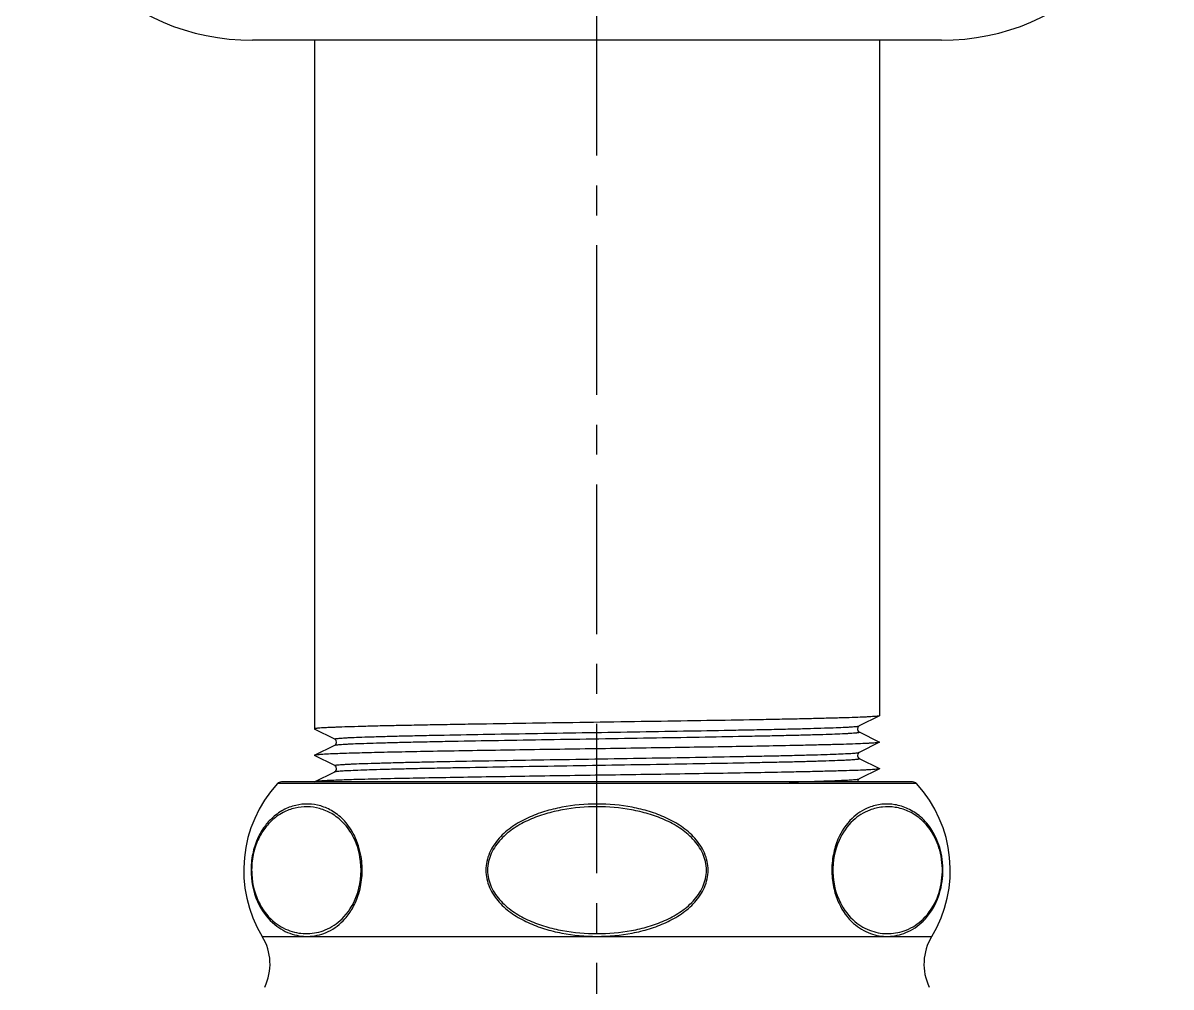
# Model space of a CAD drawing. Header units: millimetres. Extents: x 2792 to 3374, y 618 to 1096.
# Drawn here: x 2800.11 to 2848.86, y 1021.86 to 1062.81 of the extents above; entities that cross this region are included whole.
import ezdxf

# ---------------------------------------------------------------- set-up
doc = ezdxf.new("R2010")
doc.units = ezdxf.units.MM
doc.header["$LTSCALE"] = 0.1
doc.linetypes.add('CENTERX2', pattern=[101.6, 63.5, -12.7, 12.7, -12.7])
doc.layers.add('02___PRT_ALL_AXES', color=7, linetype='Continuous')
doc.layers.add('CENTER', color=1, linetype='CENTERX2')

msp = doc.modelspace()

# ---------------------------------------------------------------- linework, layer by layer
at = {"color": 7, "linetype": 'Continuous'}
for p, q in [((2812.484, 1062.075), (2812.484, 1032.825)), ((2836.484, 1062.075), (2836.484, 1033.388)), ((2836.479, 1033.382), (2835.622, 1032.953)), ((2836.484, 1033.388), (2836.479, 1033.382)), ((2812.484, 1032.826), (2812.484, 1032.825)), ((2813.347, 1032.391), (2812.49, 1032.82)), ((2835.622, 1032.697), (2836.479, 1032.268)), ((2812.49, 1031.705), (2813.347, 1032.134)), ((2836.479, 1032.257), (2835.622, 1031.828)), ((2836.479, 1032.268), (2836.484, 1032.263)), ((2836.484, 1032.263), (2836.479, 1032.257)), ((2812.49, 1031.705), (2812.484, 1031.7)), ((2812.484, 1031.7), (2812.49, 1031.695)), ((2813.347, 1031.266), (2812.49, 1031.695)), ((2835.622, 1031.572), (2836.479, 1031.143)), ((2836.479, 1031.132), (2835.622, 1030.703)), ((2836.479, 1031.143), (2836.484, 1031.138)), ((2836.484, 1031.138), (2836.479, 1031.132)), ((2837.887, 1030.575), (2811.082, 1030.575)), ((2812.49, 1030.58), (2813.347, 1031.009)), ((2838.052, 1030.502), (2810.916, 1030.502)), ((2810.274, 1024.003), (2838.695, 1024.003))]:
    msp.add_line(p, q, dxfattribs=at)
for points in [[(2835.622, 1032.953), (2835.605, 1032.943), (2835.564, 1032.897), (2835.546, 1032.807), (2835.58, 1032.731), (2835.613, 1032.702), (2835.622, 1032.697)], [(2813.347, 1032.134), (2813.356, 1032.139), (2813.389, 1032.169), (2813.423, 1032.245), (2813.404, 1032.334), (2813.364, 1032.38), (2813.347, 1032.391)], [(2835.622, 1031.828), (2835.605, 1031.818), (2835.564, 1031.772), (2835.546, 1031.682), (2835.58, 1031.606), (2835.613, 1031.577), (2835.622, 1031.572)], [(2813.347, 1031.009), (2813.356, 1031.014), (2813.389, 1031.044), (2813.423, 1031.12), (2813.404, 1031.209), (2813.364, 1031.255), (2813.347, 1031.266)], [(2835.622, 1030.703), (2835.605, 1030.693), (2835.564, 1030.647), (2835.55, 1030.575)]]:
    msp.add_lwpolyline(points, dxfattribs=at)
for centre, radius, start, end in [((2811.082, 1030.35), 0.225, 90, 137.448), ((2837.887, 1030.35), 0.225, 42.552, 90), ((2808.35, 1022.836), 2.25, 334.3614, 31.2601), ((2840.618, 1022.836), 2.25, 148.7399, 205.6386)]:
    msp.add_arc(centre, radius, start, end, dxfattribs=at)
for points, knots in [([(2836.479, 1033.382), (2836.469, 1033.377), (2836.438, 1033.372), (2836.379, 1033.363), (2836.291, 1033.355), (2836.175, 1033.347), (2836.032, 1033.338), (2835.787, 1033.326), (2835.415, 1033.311), (2834.893, 1033.294), (2834.272, 1033.277), (2833.559, 1033.26), (2832.761, 1033.242), (2831.884, 1033.225), (2830.584, 1033.201), (2828.832, 1033.172), (2826.622, 1033.138), (2824.333, 1033.104), (2822.049, 1033.07), (2820.188, 1033.041), (2818.767, 1033.018), (2817.775, 1033), (2816.846, 1032.983), (2815.99, 1032.966), (2815.213, 1032.949), (2814.524, 1032.931), (2813.928, 1032.914), (2813.494, 1032.899), (2813.197, 1032.887), (2813.014, 1032.879), (2812.858, 1032.87), (2812.729, 1032.862), (2812.628, 1032.853), (2812.561, 1032.846), (2812.522, 1032.84), (2812.503, 1032.835), (2812.491, 1032.832), (2812.485, 1032.828), (2812.484, 1032.826)], [0, 0, 0, 0, 0.001363, 0.003876, 0.00755, 0.01238, 0.018356, 0.025465, 0.043015, 0.064864, 0.09081, 0.120608, 0.153977, 0.190605, 0.230145, 0.316452, 0.409653, 0.506246, 0.602598, 0.695086, 0.738787, 0.780239, 0.819049, 0.854851, 0.88731, 0.916118, 0.941007, 0.961741, 0.97049, 0.978129, 0.984642, 0.990016, 0.994238, 0.9973, 0.998396, 0.999205, 0.999731, 1, 1, 1, 1]), ([(2813.347, 1032.391), (2813.345, 1032.392), (2813.34, 1032.394), (2813.343, 1032.402), (2813.353, 1032.405), (2813.367, 1032.41), (2813.389, 1032.413), (2813.417, 1032.418), (2813.452, 1032.422), (2813.511, 1032.428), (2813.602, 1032.436), (2813.731, 1032.445), (2813.886, 1032.453), (2814.143, 1032.466), (2814.525, 1032.481), (2815.055, 1032.498), (2815.676, 1032.515), (2816.382, 1032.533), (2817.165, 1032.55), (2818.344, 1032.574), (2819.95, 1032.603), (2821.993, 1032.638), (2824.131, 1032.672), (2826.282, 1032.707), (2828.365, 1032.741), (2830.021, 1032.771), (2831.251, 1032.795), (2832.082, 1032.812), (2832.84, 1032.829), (2833.517, 1032.847), (2834.107, 1032.864), (2834.604, 1032.881), (2834.959, 1032.896), (2835.192, 1032.909), (2835.329, 1032.917), (2835.44, 1032.926), (2835.525, 1032.934), (2835.582, 1032.943), (2835.612, 1032.949), (2835.622, 1032.953)], [0, 0, 0, 0, 0.000313, 0.000518, 0.000927, 0.001614, 0.002593, 0.003868, 0.005439, 0.007306, 0.011924, 0.017715, 0.024667, 0.032763, 0.052306, 0.076163, 0.1041, 0.135853, 0.171114, 0.209545, 0.294409, 0.387185, 0.48431, 0.582052, 0.676656, 0.764488, 0.804796, 0.842174, 0.87626, 0.90673, 0.933287, 0.955678, 0.97369, 0.980998, 0.987149, 0.992132, 0.995937, 0.998556, 1, 1, 1, 1]), ([(2813.347, 1032.134), (2813.356, 1032.139), (2813.386, 1032.145), (2813.444, 1032.153), (2813.529, 1032.162), (2813.639, 1032.17), (2813.776, 1032.179), (2814.01, 1032.191), (2814.364, 1032.206), (2814.861, 1032.224), (2815.451, 1032.241), (2816.128, 1032.258), (2816.886, 1032.276), (2817.717, 1032.293), (2818.947, 1032.317), (2820.602, 1032.346), (2822.685, 1032.381), (2824.836, 1032.415), (2826.974, 1032.45), (2829.017, 1032.484), (2830.623, 1032.514), (2831.802, 1032.538), (2832.585, 1032.555), (2833.291, 1032.572), (2833.912, 1032.59), (2834.442, 1032.607), (2834.825, 1032.622), (2835.082, 1032.634), (2835.237, 1032.643), (2835.366, 1032.652), (2835.457, 1032.659), (2835.517, 1032.666), (2835.551, 1032.67), (2835.579, 1032.674), (2835.601, 1032.678), (2835.616, 1032.683), (2835.626, 1032.686), (2835.629, 1032.693), (2835.624, 1032.696), (2835.622, 1032.697)], [0, 0, 0, 0, 0.001443, 0.004061, 0.007864, 0.012845, 0.018995, 0.026301, 0.044308, 0.066696, 0.093247, 0.123712, 0.157793, 0.195165, 0.235468, 0.323289, 0.417885, 0.51562, 0.612741, 0.705517, 0.790385, 0.828819, 0.864084, 0.895843, 0.923787, 0.947651, 0.967203, 0.975304, 0.98226, 0.988056, 0.99268, 0.994549, 0.996123, 0.9974, 0.998381, 0.999072, 0.999483, 0.99969, 1, 1, 1, 1]), ([(2836.479, 1032.257), (2836.469, 1032.252), (2836.439, 1032.247), (2836.38, 1032.238), (2836.293, 1032.23), (2836.18, 1032.222), (2836.039, 1032.213), (2835.798, 1032.201), (2835.431, 1032.186), (2834.917, 1032.17), (2834.305, 1032.153), (2833.603, 1032.136), (2832.172, 1032.105), (2829.889, 1032.064), (2826.718, 1032.014), (2823.912, 1031.973), (2821.643, 1031.939), (2820.006, 1031.913), (2818.463, 1031.888), (2817.045, 1031.862), (2815.783, 1031.837), (2814.84, 1031.815), (2814.182, 1031.797), (2813.768, 1031.784), (2813.409, 1031.771), (2813.109, 1031.759), (2812.867, 1031.746), (2812.704, 1031.735), (2812.604, 1031.726), (2812.552, 1031.719), (2812.515, 1031.713), (2812.496, 1031.709), (2812.49, 1031.705)], [0, 0, 0, 0, 0.001347, 0.003826, 0.007447, 0.012206, 0.018093, 0.025094, 0.042378, 0.063898, 0.089459, 0.118822, 0.151716, 0.268396, 0.404269, 0.54808, 0.619235, 0.687904, 0.752661, 0.812156, 0.86515, 0.910538, 0.930079, 0.947377, 0.962344, 0.974904, 0.984989, 0.992551, 0.995374, 0.997554, 0.999094, 1, 1, 1, 1]), ([(2813.347, 1031.266), (2813.345, 1031.267), (2813.34, 1031.269), (2813.343, 1031.277), (2813.353, 1031.28), (2813.367, 1031.285), (2813.389, 1031.288), (2813.417, 1031.293), (2813.452, 1031.297), (2813.511, 1031.303), (2813.602, 1031.311), (2813.731, 1031.32), (2813.886, 1031.328), (2814.143, 1031.341), (2814.525, 1031.356), (2815.055, 1031.373), (2815.676, 1031.39), (2816.382, 1031.408), (2817.165, 1031.425), (2818.344, 1031.449), (2819.95, 1031.478), (2821.993, 1031.513), (2824.131, 1031.547), (2826.282, 1031.582), (2828.365, 1031.616), (2830.021, 1031.646), (2831.251, 1031.67), (2832.082, 1031.687), (2832.84, 1031.704), (2833.517, 1031.722), (2834.107, 1031.739), (2834.604, 1031.756), (2834.959, 1031.771), (2835.192, 1031.784), (2835.329, 1031.792), (2835.44, 1031.801), (2835.525, 1031.809), (2835.582, 1031.818), (2835.612, 1031.824), (2835.622, 1031.828)], [0, 0, 0, 0, 0.000313, 0.000519, 0.000928, 0.001616, 0.002596, 0.00387, 0.005441, 0.007307, 0.011925, 0.017717, 0.024668, 0.032763, 0.052308, 0.076163, 0.104102, 0.135854, 0.171115, 0.209546, 0.29441, 0.387186, 0.484311, 0.582053, 0.676656, 0.764488, 0.804796, 0.842172, 0.87626, 0.906728, 0.933286, 0.955677, 0.973689, 0.980996, 0.987149, 0.992132, 0.995935, 0.998554, 1, 1, 1, 1]), ([(2813.347, 1031.009), (2813.356, 1031.014), (2813.386, 1031.02), (2813.444, 1031.028), (2813.529, 1031.037), (2813.639, 1031.045), (2813.776, 1031.054), (2814.01, 1031.066), (2814.364, 1031.081), (2814.861, 1031.099), (2815.451, 1031.116), (2816.128, 1031.133), (2816.886, 1031.151), (2817.717, 1031.168), (2818.947, 1031.192), (2820.602, 1031.221), (2822.685, 1031.256), (2824.836, 1031.29), (2826.974, 1031.325), (2829.017, 1031.359), (2830.623, 1031.389), (2831.802, 1031.413), (2832.585, 1031.43), (2833.291, 1031.447), (2833.912, 1031.465), (2834.442, 1031.482), (2834.825, 1031.497), (2835.082, 1031.509), (2835.237, 1031.518), (2835.366, 1031.527), (2835.457, 1031.534), (2835.517, 1031.541), (2835.551, 1031.545), (2835.579, 1031.549), (2835.601, 1031.553), (2835.616, 1031.558), (2835.626, 1031.561), (2835.629, 1031.568), (2835.624, 1031.571), (2835.622, 1031.572)], [0, 0, 0, 0, 0.001444, 0.004063, 0.007864, 0.012845, 0.018997, 0.026302, 0.044309, 0.066696, 0.093249, 0.123712, 0.157794, 0.195166, 0.235469, 0.32329, 0.417884, 0.515619, 0.61274, 0.705516, 0.790383, 0.828818, 0.864083, 0.895841, 0.923786, 0.947648, 0.967202, 0.975302, 0.982258, 0.988055, 0.992678, 0.994547, 0.99612, 0.997397, 0.99838, 0.999071, 0.999483, 0.999689, 1, 1, 1, 1]), ([(2836.479, 1031.132), (2836.469, 1031.127), (2836.439, 1031.122), (2836.38, 1031.113), (2836.293, 1031.105), (2836.18, 1031.097), (2836.039, 1031.088), (2835.798, 1031.076), (2835.431, 1031.061), (2834.917, 1031.045), (2834.305, 1031.028), (2833.603, 1031.011), (2832.172, 1030.98), (2829.889, 1030.939), (2826.718, 1030.889), (2823.911, 1030.848), (2821.643, 1030.814), (2820.006, 1030.788), (2818.463, 1030.763), (2817.045, 1030.737), (2815.783, 1030.712), (2814.839, 1030.69), (2814.182, 1030.672), (2813.768, 1030.659), (2813.409, 1030.646), (2813.109, 1030.634), (2812.867, 1030.621), (2812.704, 1030.61), (2812.604, 1030.601), (2812.552, 1030.594), (2812.515, 1030.588), (2812.496, 1030.584), (2812.49, 1030.58)], [0, 0, 0, 0, 0.001347, 0.003826, 0.007447, 0.012207, 0.018093, 0.025094, 0.042379, 0.063899, 0.089459, 0.118822, 0.151717, 0.268401, 0.404275, 0.548088, 0.619243, 0.687911, 0.752666, 0.81216, 0.865152, 0.91054, 0.93008, 0.947379, 0.962346, 0.974905, 0.984989, 0.992551, 0.995374, 0.997554, 0.999094, 1, 1, 1, 1]), ([(2832.642, 1030.575), (2832.858, 1030.58), (2833.266, 1030.59), (2833.84, 1030.606), (2834.34, 1030.622), (2834.76, 1030.638), (2835.059, 1030.651), (2835.256, 1030.663), (2835.372, 1030.671), (2835.466, 1030.678), (2835.538, 1030.686), (2835.587, 1030.694), (2835.613, 1030.699), (2835.622, 1030.703)], [0, 0, 0, 0, 0.216842, 0.409997, 0.577906, 0.719236, 0.832854, 0.878988, 0.91787, 0.94944, 0.973654, 0.990486, 1, 1, 1, 1]), ([(2814.464, 1027.408), (2814.413, 1027.714), (2814.244, 1028.261), (2813.808, 1028.912), (2813.302, 1029.336), (2812.768, 1029.573), (2812.223, 1029.658), (2811.675, 1029.6), (2811.133, 1029.393), (2810.81, 1029.155), (2810.66, 1029.012)], [0, 0, 0, 0, 0.181286, 0.328128, 0.4512, 0.561099, 0.665299, 0.769404, 0.878742, 1, 1, 1, 1]), ([(2824.484, 1029.635), (2823.983, 1029.635), (2823.229, 1029.569), (2822.254, 1029.331), (2821.548, 1029.066), (2820.887, 1028.699), (2820.309, 1028.21), (2819.95, 1027.682), (2819.793, 1027.203), (2819.752, 1026.826), (2819.793, 1026.449), (2819.95, 1025.969), (2820.308, 1025.441), (2820.886, 1024.952), (2821.547, 1024.585), (2822.253, 1024.32), (2823.229, 1024.082), (2823.983, 1024.015), (2824.484, 1024.015)], [0, 0, 0, 0, 0.124915, 0.18744, 0.249959, 0.312478, 0.37497, 0.437366, 0.468664, 0.499952, 0.531239, 0.562533, 0.62493, 0.687423, 0.749949, 0.812487, 0.875029, 1, 1, 1, 1]), ([(2824.484, 1024.015), (2824.985, 1024.015), (2825.74, 1024.082), (2826.715, 1024.32), (2827.422, 1024.585), (2828.082, 1024.952), (2828.66, 1025.441), (2829.019, 1025.969), (2829.175, 1026.449), (2829.216, 1026.826), (2829.175, 1027.203), (2829.018, 1027.682), (2828.66, 1028.21), (2828.081, 1028.699), (2827.421, 1029.066), (2826.715, 1029.331), (2825.74, 1029.569), (2824.985, 1029.635), (2824.484, 1029.635)], [0, 0, 0, 0, 0.124969, 0.187509, 0.250048, 0.312573, 0.375067, 0.437467, 0.468762, 0.50005, 0.531341, 0.562639, 0.625039, 0.687532, 0.75005, 0.812567, 0.875089, 1, 1, 1, 1]), ([(2838.941, 1025.591), (2839.069, 1025.911), (2839.185, 1026.439), (2839.174, 1027.148), (2839.058, 1027.81), (2838.771, 1028.497), (2838.271, 1029.093), (2837.718, 1029.455), (2837.148, 1029.632), (2836.574, 1029.649), (2836.205, 1029.558), (2836.03, 1029.488)], [0, 0, 0, 0, 0.168681, 0.259392, 0.346469, 0.496678, 0.618305, 0.722058, 0.816439, 0.907404, 1, 1, 1, 1]), ([(2814.419, 1027.384), (2814.367, 1027.682), (2814.195, 1028.213), (2813.755, 1028.838), (2813.251, 1029.239), (2812.723, 1029.462), (2812.188, 1029.54), (2811.653, 1029.485), (2811.124, 1029.287), (2810.808, 1029.059), (2810.661, 1028.921)], [0, 0, 0, 0, 0.18116, 0.327476, 0.450619, 0.561091, 0.665948, 0.770408, 0.879547, 1, 1, 1, 1]), ([(2824.484, 1029.519), (2823.995, 1029.519), (2823.258, 1029.456), (2822.304, 1029.232), (2821.611, 1028.983), (2820.96, 1028.635), (2820.385, 1028.169), (2820.024, 1027.66), (2819.865, 1027.194), (2819.823, 1026.826), (2819.865, 1026.457), (2820.024, 1025.991), (2820.385, 1025.482), (2820.959, 1025.016), (2821.61, 1024.668), (2822.303, 1024.418), (2823.258, 1024.194), (2823.995, 1024.131), (2824.484, 1024.131)], [0, 0, 0, 0, 0.124924, 0.187449, 0.249969, 0.312488, 0.374981, 0.437371, 0.468668, 0.499955, 0.531239, 0.562532, 0.624923, 0.687417, 0.749943, 0.812482, 0.875022, 1, 1, 1, 1]), ([(2824.484, 1024.131), (2824.974, 1024.131), (2825.711, 1024.194), (2826.666, 1024.418), (2827.359, 1024.668), (2828.01, 1025.016), (2828.584, 1025.482), (2828.945, 1025.991), (2829.104, 1026.457), (2829.146, 1026.826), (2829.104, 1027.194), (2828.944, 1027.66), (2828.583, 1028.169), (2828.009, 1028.635), (2827.358, 1028.983), (2826.665, 1029.232), (2825.71, 1029.456), (2824.974, 1029.519), (2824.484, 1029.519)], [0, 0, 0, 0, 0.124975, 0.187515, 0.250053, 0.312578, 0.375073, 0.437468, 0.468762, 0.500047, 0.531337, 0.562634, 0.625028, 0.687522, 0.75004, 0.812557, 0.87508, 1, 1, 1, 1]), ([(2836.03, 1029.488), (2835.766, 1029.384), (2835.215, 1029.022), (2834.731, 1028.277), (2834.492, 1027.479), (2834.431, 1026.759), (2834.519, 1026.047), (2834.781, 1025.275), (2835.283, 1024.565), (2836.055, 1024.096), (2836.852, 1023.967), (2837.364, 1024.077), (2837.602, 1024.175)], [0, 0, 0, 0, 0.104418, 0.235991, 0.31848, 0.409917, 0.500303, 0.580668, 0.708905, 0.811801, 0.905337, 1, 1, 1, 1]), ([(2836.066, 1029.378), (2835.808, 1029.279), (2835.265, 1028.938), (2834.639, 1028.021), (2834.408, 1026.752), (2834.694, 1025.506), (2835.347, 1024.64), (2836.108, 1024.205), (2836.885, 1024.087), (2837.385, 1024.192), (2837.617, 1024.285)], [0, 0, 0, 0, 0.105055, 0.236636, 0.410272, 0.579912, 0.707513, 0.810795, 0.90505, 1, 1, 1, 1]), ([(2838.923, 1025.642), (2839.049, 1025.953), (2839.198, 1026.637), (2839.1, 1027.63), (2838.742, 1028.454), (2838.251, 1029.016), (2837.713, 1029.354), (2837.158, 1029.517), (2836.599, 1029.531), (2836.239, 1029.444), (2836.066, 1029.378)], [0, 0, 0, 0, 0.169632, 0.347734, 0.496769, 0.617026, 0.720136, 0.814667, 0.906378, 1, 1, 1, 1]), ([(2810.66, 1029.012), (2810.536, 1028.893), (2810.295, 1028.607), (2810.009, 1028.075), (2809.818, 1027.414), (2809.756, 1026.465), (2810.017, 1025.396), (2810.705, 1024.508), (2811.504, 1024.068), (2812.318, 1023.97), (2813.126, 1024.183), (2813.583, 1024.535), (2813.781, 1024.757)], [0, 0, 0, 0, 0.062169, 0.134006, 0.217379, 0.308973, 0.476144, 0.602356, 0.704586, 0.797816, 0.892364, 1, 1, 1, 1]), ([(2810.661, 1028.921), (2810.54, 1028.808), (2810.306, 1028.534), (2810.026, 1028.019), (2809.84, 1027.376), (2809.784, 1026.455), (2810.049, 1025.424), (2810.73, 1024.584), (2811.509, 1024.177), (2812.3, 1024.091), (2813.089, 1024.294), (2813.541, 1024.63), (2813.739, 1024.843)], [0, 0, 0, 0, 0.061842, 0.133485, 0.217168, 0.309493, 0.476055, 0.600614, 0.702283, 0.796009, 0.891566, 1, 1, 1, 1]), ([(2813.739, 1024.843), (2814.007, 1025.132), (2814.455, 1025.949), (2814.506, 1026.886), (2814.419, 1027.384)], [0, 0, 0, 0, 0.438939, 1, 1, 1, 1]), ([(2813.781, 1024.757), (2813.907, 1024.899), (2814.148, 1025.24), (2814.407, 1025.866), (2814.536, 1026.611), (2814.509, 1027.143), (2814.464, 1027.408)], [0, 0, 0, 0, 0.202003, 0.439827, 0.714371, 1, 1, 1, 1]), ([(2837.602, 1024.175), (2837.872, 1024.286), (2838.438, 1024.668), (2838.803, 1025.248), (2838.941, 1025.591)], [0, 0, 0, 0, 0.441064, 1, 1, 1, 1]), ([(2837.617, 1024.285), (2837.879, 1024.39), (2838.43, 1024.752), (2838.788, 1025.311), (2838.923, 1025.642)], [0, 0, 0, 0, 0.441371, 1, 1, 1, 1])]:
    msp.add_open_spline(points, degree=3, knots=knots, dxfattribs=at)
at = {"layer": '02___PRT_ALL_AXES', "color": 7, "linetype": 'Continuous'}
for p, q in [((2839.109, 1062.075), (2809.859, 1062.075)), ((2812.484, 1062.075), (2812.484, 1032.825)), ((2836.484, 1062.075), (2836.484, 1033.388))]:
    msp.add_line(p, q, dxfattribs=at)
for centre, radius, start, end in [((2809.859, 1071.825), 9.75, 180, 270), ((2839.109, 1071.825), 9.75, 270, 0), ((2814.922, 1026.825), 5.438, 137.448, 211.2601), ((2834.047, 1026.825), 5.438, 328.7399, 42.552)]:
    msp.add_arc(centre, radius, start, end, dxfattribs=at)
at = {"layer": 'CENTER'}
msp.add_line((2824.484, 965.737), (2824.484, 1095.501), dxfattribs=at)

doc.saveas('drawing.dxf')
